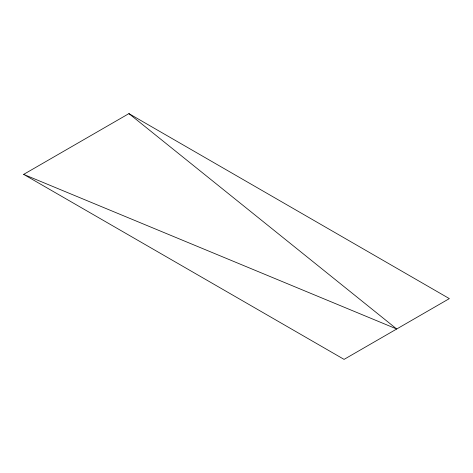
<?xml version="1.0" encoding="UTF-8"?>
<svg xmlns="http://www.w3.org/2000/svg" width="473" height="473" viewBox="0 0 473 473"><rect width="100%" height="100%" fill="white"/><g stroke="black" fill="none" stroke-linecap="round" stroke-linejoin="round"><path stroke-width="0.71" d="M23.65 174.389L128.922 113.615L449.35 298.611L344.078 359.385L23.65 174.389L396.717 329.001L128.922 113.615"/></g></svg>
